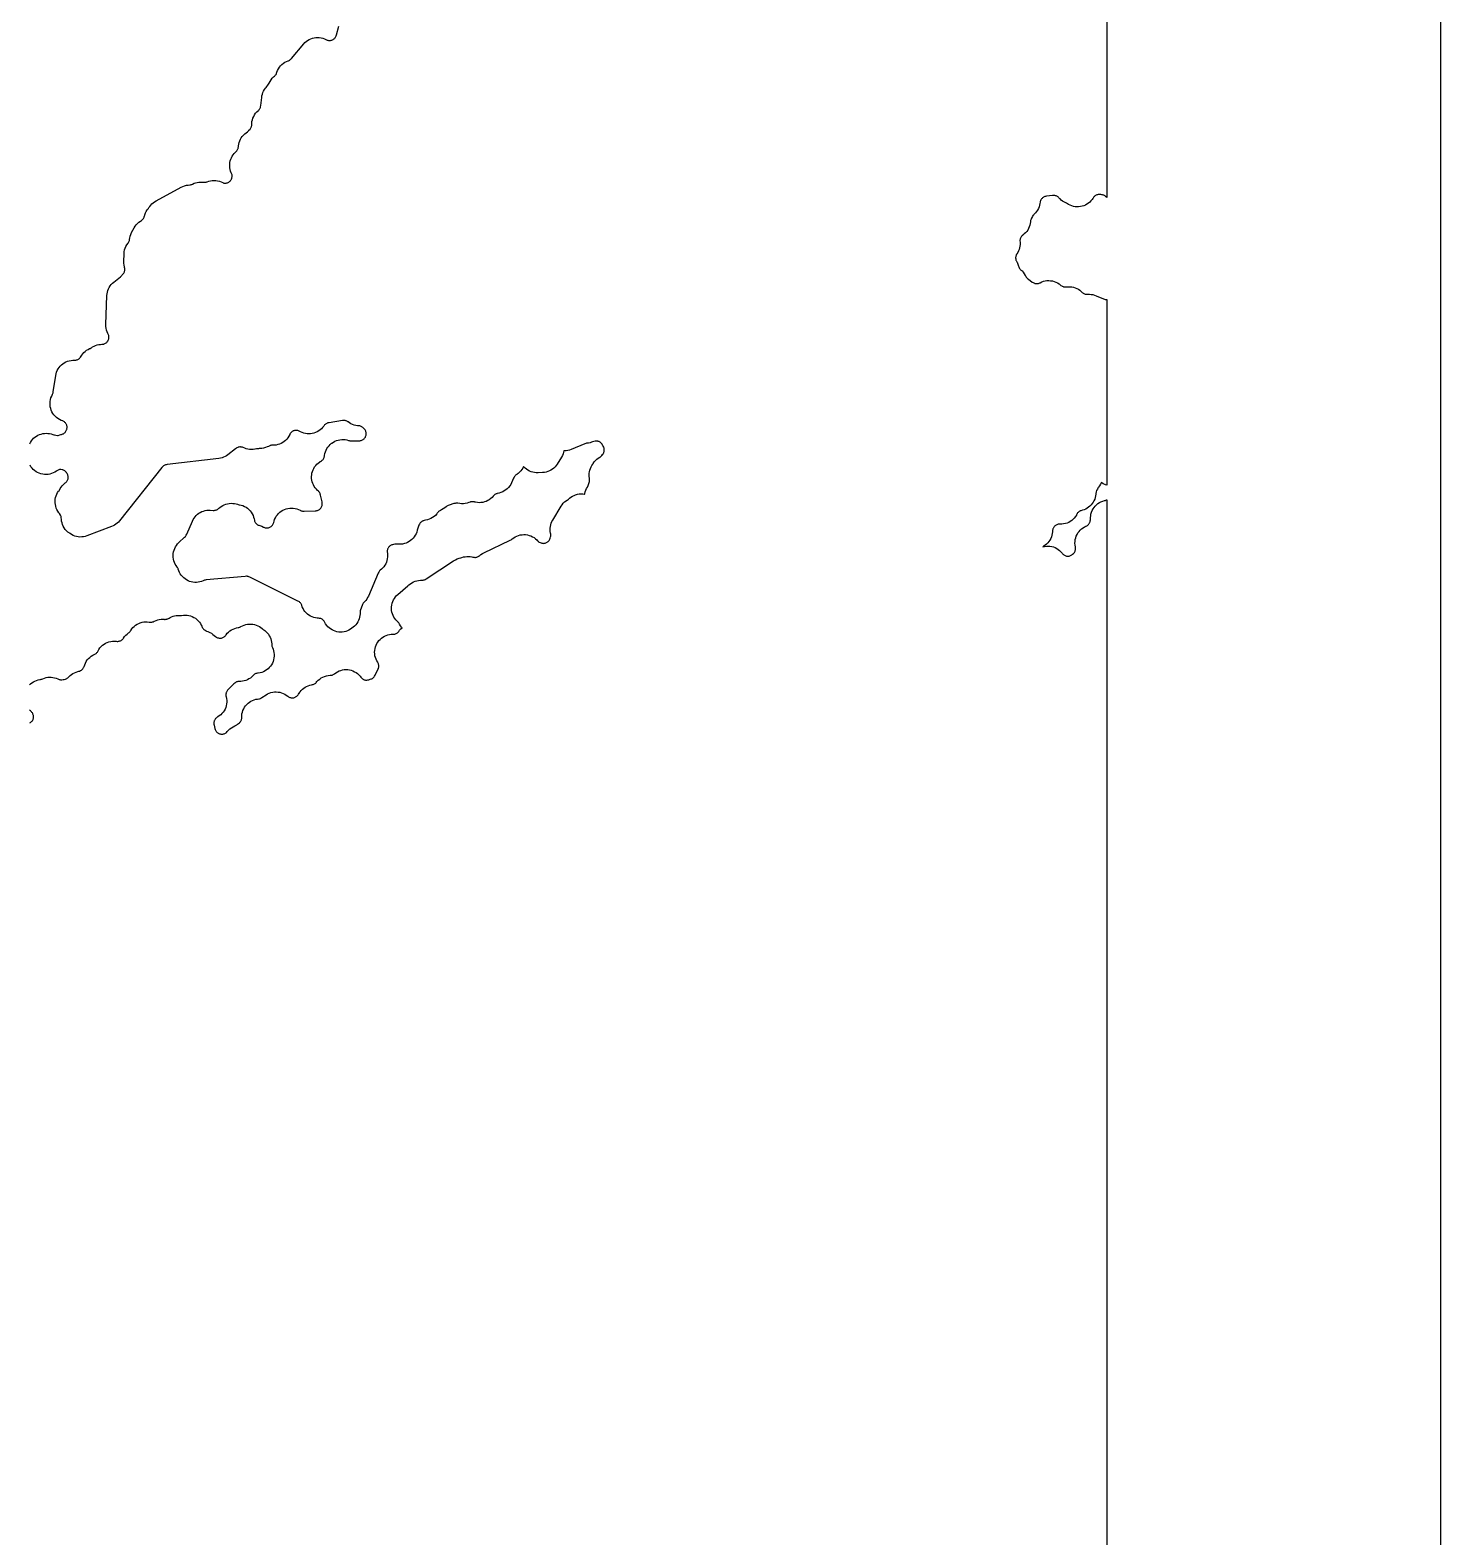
# Model space of a CAD drawing. Header units: metres. Extents: x 0 to 400, y 0 to 202.
# Drawn here: x 349.3 to 400, y 94 to 148.1 of the extents above; entities that cross this region are included whole.
import ezdxf

# ---------------------------------------------------------------- set-up
doc = ezdxf.new("R2010")
doc.units = ezdxf.units.M

msp = doc.modelspace()

# ---------------------------------------------------------------- linework, layer by layer
msp.add_lwpolyline([(400, 202.2006), (0, 202.2006), (0, -0.0004), (400, -0.0004), (400, 202.2006)], close=True)
for points in [[(388, 190.2006), (388, 142.0766), (387.996, 142.0826), (387.98, 142.1016), (387.963, 142.1196), (387.942, 142.1366), (387.922, 142.1506), (387.9, 142.1626), (387.88, 142.1706), (387.856, 142.1776), (387.83, 142.1826), (387.788, 142.1876), (387.758, 142.1886), (387.718, 142.1886), (387.692, 142.1856), (387.668, 142.1816), (387.646, 142.1746), (387.621, 142.1636), (387.602, 142.1536), (387.581, 142.1396), (387.561, 142.1236), (387.543, 142.1056), (387.529, 142.0876), (387.511, 142.0616), (387.498, 142.0416), (387.476, 142.0086), (387.436, 141.9606), (387.392, 141.9156), (387.343, 141.8756), (387.291, 141.8406), (387.236, 141.8106), (387.178, 141.7856), (387.118, 141.7676), (387.056, 141.7546), (386.993, 141.7476), (386.931, 141.7466), (386.868, 141.7526), (386.806, 141.7636), (386.746, 141.7816), (386.687, 141.8046), (386.631, 141.8336), (386.591, 141.8586), (386.559, 141.8776), (386.513, 141.8986), (386.463, 141.9256), (386.415, 141.9556), (386.37, 141.9896), (386.328, 142.0286), (386.327, 142.0296), (386.312, 142.0446), (386.274, 142.0846), (386.253, 142.1036), (386.234, 142.1166), (386.212, 142.1296), (386.188, 142.1406), (386.166, 142.1476), (386.14, 142.1536), (386.117, 142.1566), (386.093, 142.1566), (386.051, 142.1536), (385.843, 142.1276), (385.806, 142.1216), (385.782, 142.1146), (385.757, 142.1046), (385.737, 142.0946), (385.716, 142.0806), (385.695, 142.0646), (385.679, 142.0506), (385.663, 142.0316), (385.649, 142.0116), (385.638, 141.9926), (385.626, 141.9666), (385.618, 141.9426), (385.612, 141.9196), (385.605, 141.8716), (385.593, 141.8086), (385.574, 141.7476), (385.55, 141.6876), (385.52, 141.6316), (385.484, 141.5776), (385.443, 141.5286), (385.397, 141.4826), (385.388, 141.4746), (385.367, 141.4516), (385.353, 141.4336), (385.331, 141.3986), (385.3, 141.3426), (385.283, 141.3076), (385.274, 141.2836), (385.267, 141.2606), (385.263, 141.2336), (385.261, 141.2076), (385.253, 141.1456), (385.24, 141.0846), (385.22, 141.0256), (385.195, 140.9686), (385.164, 140.9136), (385.129, 140.8626), (385.088, 140.8146), (385.043, 140.7716), (384.994, 140.7326), (384.982, 140.7236), (384.961, 140.7046), (384.946, 140.6886), (384.932, 140.6706), (384.916, 140.6446), (384.904, 140.6206), (384.897, 140.6006), (384.891, 140.5786), (384.887, 140.5516), (384.886, 140.5226), (384.888, 140.4796), (384.89, 140.4546), (384.89, 140.3946), (384.885, 140.3346), (384.874, 140.2756), (384.858, 140.2176), (384.836, 140.1616), (384.809, 140.1076), (384.777, 140.0566), (384.769, 140.0446), (384.756, 140.0216), (384.749, 140.0046), (384.741, 139.9806), (384.735, 139.9516), (384.732, 139.9286), (384.732, 139.9096), (384.734, 139.8816), (384.738, 139.8556), (384.744, 139.8356), (384.752, 139.8136), (384.77, 139.7766), (384.783, 139.7536), (384.815, 139.6876), (384.839, 139.6196), (384.849, 139.5876), (384.849, 139.5876), (384.859, 139.5606), (384.871, 139.5376), (384.882, 139.5206), (384.9, 139.4986), (384.92, 139.4776), (384.96, 139.4426), (385.003, 139.3946), (385.042, 139.3426), (385.076, 139.2866), (385.083, 139.2726), (385.084, 139.2716), (385.092, 139.2566), (385.094, 139.2526), (385.097, 139.2466), (385.11, 139.2236), (385.124, 139.2036), (385.14, 139.1846), (385.157, 139.1676), (385.188, 139.1436), (385.326, 139.0456), (385.359, 139.0236), (385.382, 139.0126), (385.406, 139.0026), (385.424, 138.9976), (385.453, 138.9926), (385.478, 138.9906), (385.5, 138.9906), (385.525, 138.9936), (385.549, 138.9986), (385.574, 139.0066), (385.602, 139.0186), (385.608, 139.0226), (385.667, 139.0506), (385.729, 139.0716), (385.792, 139.0876), (385.857, 139.0966), (385.922, 139.0986), (385.987, 139.0946), (386.051, 139.0836), (386.114, 139.0666), (386.175, 139.0436), (386.233, 139.0136), (386.289, 138.9786), (386.34, 138.9386), (386.343, 138.9356), (386.356, 138.9266), (386.393, 138.9056), (386.398, 138.9026), (386.434, 138.8866), (386.452, 138.8796), (386.477, 138.8746), (386.504, 138.8706), (386.528, 138.8696), (386.552, 138.8706), (386.555, 138.8716), (386.619, 138.8776), (386.683, 138.8776), (386.747, 138.8716), (386.81, 138.8586), (386.871, 138.8406), (386.931, 138.8156), (386.987, 138.7856), (387.04, 138.7496), (387.09, 138.7086), (387.124, 138.6736), (387.139, 138.6606), (387.161, 138.6456), (387.184, 138.6326), (387.206, 138.6216), (387.231, 138.6136), (387.253, 138.6086), (387.28, 138.6056), (387.303, 138.6046), (387.315, 138.6056), (387.379, 138.6076), (387.443, 138.6036), (387.506, 138.5926), (387.568, 138.5756), (387.628, 138.5536), (387.883, 138.4416), (387.924, 138.4266), (387.947, 138.4196), (387.97, 138.4166), (387.997, 138.4146), (388, 138.4146), (388, 131.7526), (387.962, 131.7666), (387.95, 131.7716), (387.935, 131.7766), (387.878, 131.8036), (387.824, 131.8356), (387.805, 131.8496), (387.802, 131.8406), (387.775, 131.7836), (387.743, 131.7296), (387.706, 131.6796), (387.695, 131.6656), (387.685, 131.6496), (387.665, 131.6106), (387.637, 131.5546), (387.623, 131.5176), (387.617, 131.4936), (387.612, 131.4646), (387.609, 131.4266), (387.602, 131.3656), (387.588, 131.3056), (387.57, 131.2476), (387.545, 131.1916), (387.516, 131.1376), (387.482, 131.0876), (387.443, 131.0396), (387.399, 130.9966), (387.352, 130.9576), (387.302, 130.9236), (387.248, 130.8936), (387.192, 130.8696), (387.134, 130.8506), (387.075, 130.8346), (387.053, 130.8266), (387.032, 130.8156), (387.013, 130.8036), (386.992, 130.7876), (386.972, 130.7696), (386.958, 130.7526), (386.946, 130.7356), (386.925, 130.6996), (386.92, 130.6906), (386.912, 130.6736), (386.877, 130.6206), (386.837, 130.5706), (386.793, 130.5246), (386.744, 130.4836), (386.692, 130.4476), (386.636, 130.4166), (386.578, 130.3916), (386.517, 130.3726), (386.454, 130.3586), (386.391, 130.3516), (386.327, 130.3506), (386.306, 130.3516), (386.282, 130.3506), (386.257, 130.3466), (386.231, 130.3386), (386.207, 130.3306), (386.187, 130.3206), (386.167, 130.3086), (386.147, 130.2926), (386.128, 130.2756), (386.112, 130.2566), (386.098, 130.2386), (386.086, 130.2176), (386.075, 130.1936), (386.071, 130.1856), (386.062, 130.1566), (386.056, 130.1346), (386.053, 130.1086), (386.051, 130.0786), (386.045, 130.0156), (386.033, 129.9536), (386.014, 129.8926), (385.99, 129.8346), (385.961, 129.7786), (385.926, 129.7256), (385.886, 129.6766), (385.841, 129.6326), (385.792, 129.5916), (385.74, 129.5566), (385.709, 129.5406), (385.77, 129.5546), (385.834, 129.5626), (385.899, 129.5646), (385.963, 129.5596), (386.027, 129.5486), (386.089, 129.5316), (386.149, 129.5086), (386.207, 129.4796), (386.261, 129.4446), (386.312, 129.4046), (386.358, 129.3596), (386.4, 129.3106), (386.411, 129.2956), (386.431, 129.2736), (386.445, 129.2606), (386.467, 129.2436), (386.487, 129.2316), (386.508, 129.2226), (386.532, 129.2136), (386.558, 129.2076), (386.582, 129.2036), (386.604, 129.2026), (386.63, 129.2036), (386.655, 129.2076), (386.677, 129.2126), (386.701, 129.2216), (386.726, 129.2326), (386.747, 129.2446), (386.779, 129.2686), (386.808, 129.2956), (386.825, 129.3136), (386.842, 129.3366), (386.855, 129.3576), (386.864, 129.3756), (386.873, 129.4006), (386.879, 129.4256), (386.883, 129.4486), (386.884, 129.4736), (386.884, 129.4986), (386.88, 129.5246), (386.877, 129.5386), (386.866, 129.6026), (386.861, 129.6676), (386.863, 129.7336), (386.872, 129.7976), (386.887, 129.8616), (386.908, 129.9236), (386.936, 129.9826), (386.969, 130.0386), (387.008, 130.0916), (387.052, 130.1396), (387.1, 130.1836), (387.153, 130.2216), (387.209, 130.2546), (387.235, 130.2666), (387.257, 130.2776), (387.268, 130.2826), (387.284, 130.2906), (387.308, 130.3056), (387.326, 130.3196), (387.343, 130.3356), (387.362, 130.3576), (387.374, 130.3736), (387.388, 130.3966), (387.398, 130.4186), (387.404, 130.4386), (387.411, 130.4676), (387.417, 130.5086), (387.419, 130.5346), (387.42, 130.5846), (387.426, 130.6496), (387.437, 130.7146), (387.455, 130.7766), (387.48, 130.8376), (387.51, 130.8956), (387.546, 130.9496), (387.587, 131.0006), (387.634, 131.0466), (387.684, 131.0876), (387.739, 131.1236), (387.796, 131.1536), (387.857, 131.1786), (387.92, 131.1966), (387.928, 131.1986), (387.953, 131.2066), (387.975, 131.2156), (387.997, 131.2286), (388, 131.2306), (388, 61.9746)], [(349.33, 133.2316), (349.358, 133.2866), (349.391, 133.3396), (349.429, 133.3886), (349.471, 133.4336), (349.518, 133.4736), (349.568, 133.5106), (349.621, 133.5416), (349.677, 133.5676), (349.735, 133.5886), (349.795, 133.6026), (349.856, 133.6126), (349.918, 133.6156), (349.98, 133.6126), (350.041, 133.6046), (350.101, 133.5906), (350.16, 133.5706), (350.164, 133.5686), (350.193, 133.5606), (350.217, 133.5556), (350.266, 133.5496), (350.328, 133.5366), (350.343, 133.5316), (350.347, 133.5336), (350.406, 133.5566), (350.442, 133.5666), (350.467, 133.5736), (350.469, 133.5736), (350.497, 133.5816), (350.52, 133.5906), (350.54, 133.6006), (350.563, 133.6156), (350.583, 133.6316), (350.6, 133.6476), (350.617, 133.6676), (350.63, 133.6856), (350.644, 133.7106), (350.655, 133.7356), (350.662, 133.7556), (350.668, 133.7836), (350.671, 133.8086), (350.671, 133.8316), (350.669, 133.8566), (350.665, 133.8816), (350.659, 133.9036), (350.65, 133.9266), (350.64, 133.9466), (350.625, 133.9696), (350.609, 133.9896), (350.593, 134.0066), (350.573, 134.0236), (350.555, 134.0366), (350.531, 134.0506), (350.518, 134.0566), (350.517, 134.0566), (350.455, 134.0786), (350.397, 134.1066), (350.341, 134.1406), (350.289, 134.1806), (350.242, 134.2246), (350.199, 134.2736), (350.161, 134.3256), (350.129, 134.3826), (350.102, 134.4416), (350.082, 134.5036), (350.067, 134.5666), (350.06, 134.6316), (350.058, 134.6966), (350.064, 134.7616), (350.075, 134.8256), (350.093, 134.8876), (350.118, 134.9486), (350.148, 135.0136), (350.162, 135.0486), (350.168, 135.0676), (350.175, 135.1056), (350.262, 135.6876), (350.275, 135.7496), (350.293, 135.8106), (350.318, 135.8696), (350.348, 135.9266), (350.384, 135.9796), (350.424, 136.0286), (350.47, 136.0736), (350.519, 136.1136), (350.572, 136.1486), (350.629, 136.1786), (350.688, 136.2026), (350.749, 136.2206), (350.812, 136.2336), (350.875, 136.2386), (350.906, 136.2386), (350.962, 136.2396), (350.989, 136.2426), (351.009, 136.2476), (351.034, 136.2546), (351.06, 136.2666), (351.078, 136.2756), (351.098, 136.2896), (351.117, 136.3056), (351.135, 136.3236), (351.157, 136.3516), (351.18, 136.3846), (351.2, 136.4186), (351.236, 136.4686), (351.277, 136.5146), (351.322, 136.5566), (351.371, 136.5946), (351.423, 136.6276), (351.479, 136.6546), (351.495, 136.6616), (351.531, 136.6776), (351.554, 136.6916), (351.589, 136.7156), (351.642, 136.7446), (351.696, 136.7686), (351.753, 136.7876), (351.811, 136.8006), (351.87, 136.8086), (351.918, 136.8106), (351.929, 136.8116), (351.961, 136.8156), (351.986, 136.8206), (352.008, 136.8276), (352.03, 136.8376), (352.056, 136.8516), (352.077, 136.8646), (352.094, 136.8796), (352.11, 136.8956), (352.127, 136.9166), (352.141, 136.9366), (352.151, 136.9566), (352.161, 136.9806), (352.168, 137.0056), (352.173, 137.0296), (352.175, 137.0546), (352.175, 137.0806), (352.173, 137.1026), (352.168, 137.1266), (352.161, 137.1476), (352.151, 137.1726), (352.139, 137.1936), (352.11, 137.2556), (352.088, 137.3196), (352.073, 137.3856), (352.065, 137.4536), (352.063, 137.5216), (352.1, 138.5586), (352.106, 138.6206), (352.117, 138.6816), (352.134, 138.7416), (352.156, 138.7996), (352.184, 138.8546), (352.217, 138.9076), (352.255, 138.9566), (352.298, 139.0016), (352.344, 139.0426), (352.585, 139.2346), (352.616, 139.2616), (352.634, 139.2796), (352.638, 139.2846), (352.652, 139.3026), (352.692, 139.3486), (352.705, 139.3676), (352.716, 139.3866), (352.727, 139.4116), (352.735, 139.4346), (352.739, 139.4546), (352.742, 139.4806), (352.743, 139.5026), (352.742, 139.5276), (352.742, 139.5286), (352.741, 139.5326), (352.741, 139.5356), (352.741, 139.5366), (352.736, 139.5666), (352.728, 139.5956), (352.715, 139.6576), (352.708, 139.7216), (352.708, 139.7856), (352.719, 140.0626), (352.725, 140.1306), (352.738, 140.1966), (352.758, 140.2616), (352.786, 140.3246), (352.819, 140.3836), (352.859, 140.4396), (352.868, 140.4506), (352.881, 140.4716), (352.894, 140.4956), (352.903, 140.5196), (352.909, 140.5426), (352.917, 140.5856), (352.918, 140.5916), (352.922, 140.6186), (352.923, 140.6246), (352.938, 140.6916), (352.96, 140.7576), (352.989, 140.8206), (353.079, 140.9906), (353.114, 141.0496), (353.155, 141.1036), (353.202, 141.1536), (353.253, 141.1976), (353.309, 141.2376), (353.347, 141.2616), (353.366, 141.2756), (353.385, 141.2936), (353.402, 141.3136), (353.414, 141.3296), (353.428, 141.3536), (353.438, 141.3766), (353.444, 141.3946), (353.446, 141.4026), (353.463, 141.4646), (353.486, 141.5256), (353.515, 141.5826), (353.55, 141.6376), (353.59, 141.6886), (353.6, 141.6996), (353.612, 141.7176), (353.637, 141.7586), (353.675, 141.8076), (353.716, 141.8536), (353.762, 141.8946), (353.811, 141.9316), (353.864, 141.9636), (354.766, 142.4526), (354.826, 142.4806), (354.889, 142.5036), (354.954, 142.5196), (355.021, 142.5286), (355.076, 142.5326), (355.105, 142.5376), (355.127, 142.5436), (355.149, 142.5526), (355.175, 142.5656), (355.229, 142.5906), (355.285, 142.6096), (355.342, 142.6236), (355.401, 142.6326), (355.46, 142.6366), (355.519, 142.6346), (355.527, 142.6336), (355.569, 142.6316), (355.611, 142.6306), (355.636, 142.6326), (355.661, 142.6376), (355.684, 142.6436), (355.697, 142.6496), (355.758, 142.6706), (355.821, 142.6846), (355.885, 142.6936), (355.95, 142.6956), (356.014, 142.6906), (356.078, 142.6806), (356.14, 142.6636), (356.201, 142.6396), (356.258, 142.6146), (356.281, 142.6066), (356.304, 142.6016), (356.329, 142.5996), (356.356, 142.5986), (356.381, 142.6016), (356.406, 142.6056), (356.429, 142.6126), (356.452, 142.6226), (356.475, 142.6346), (356.494, 142.6476), (356.517, 142.6666), (356.534, 142.6836), (356.549, 142.7026), (356.563, 142.7246), (356.574, 142.7456), (356.584, 142.7716), (356.591, 142.7956), (356.595, 142.8216), (356.597, 142.8456), (356.596, 142.8696), (356.593, 142.8986), (356.588, 142.9216), (356.58, 142.9436), (356.568, 142.9716), (356.545, 143.0286), (356.529, 143.0886), (356.518, 143.1496), (356.512, 143.2106), (356.513, 143.2726), (356.52, 143.3336), (356.532, 143.3946), (356.55, 143.4536), (356.574, 143.5106), (356.603, 143.5656), (356.637, 143.6166), (356.676, 143.6646), (356.719, 143.7096), (356.752, 143.7406), (356.768, 143.7576), (356.782, 143.7786), (356.796, 143.8016), (356.807, 143.8256), (356.814, 143.8466), (356.819, 143.8716), (356.824, 143.9046), (356.825, 143.9336), (356.834, 143.9956), (356.849, 144.0556), (356.869, 144.1146), (356.896, 144.1716), (356.927, 144.2256), (356.963, 144.2756), (357.005, 144.3226), (357.05, 144.3646), (357.099, 144.4036), (357.146, 144.4356), (357.159, 144.4466), (357.167, 144.4546), (357.195, 144.4866), (357.196, 144.4876), (357.203, 144.4956), (357.242, 144.5386), (357.259, 144.5616), (357.273, 144.5826), (357.283, 144.6016), (357.291, 144.6246), (357.297, 144.6456), (357.301, 144.6716), (357.304, 144.7086), (357.304, 144.7446), (357.311, 144.8096), (357.325, 144.8736), (357.345, 144.9356), (357.372, 144.9956), (357.404, 145.0526), (357.441, 145.1056), (357.484, 145.1556), (357.532, 145.1996), (357.55, 145.2146), (357.563, 145.2286), (357.58, 145.2516), (357.594, 145.2736), (357.604, 145.2936), (357.614, 145.3196), (357.619, 145.3406), (357.626, 145.3806), (357.659, 145.6756), (357.669, 145.7356), (357.684, 145.7946), (357.705, 145.8516), (357.73, 145.9056), (357.761, 145.9586), (357.797, 146.0076), (357.815, 146.0306), (357.821, 146.0376), (357.847, 146.0736), (357.885, 146.1176), (357.907, 146.1486), (357.907, 146.1496), (357.925, 146.1826), (357.929, 146.1906), (357.959, 146.2526), (357.995, 146.3106), (358.037, 146.3646), (358.085, 146.4136), (358.116, 146.4396), (358.142, 146.4646), (358.159, 146.4836), (358.173, 146.5036), (358.185, 146.5246), (358.194, 146.5456), (358.207, 146.5846), (358.231, 146.6466), (358.262, 146.7046), (358.298, 146.7606), (358.339, 146.8116), (358.386, 146.8586), (358.437, 146.9006), (358.492, 146.9376), (358.551, 146.9686), (358.612, 146.9926), (358.62, 146.9956), (358.64, 147.0046), (358.664, 147.0186), (358.684, 147.0336), (358.7, 147.0466), (358.729, 147.0776), (359.167, 147.5996), (359.21, 147.6456), (359.257, 147.6876), (359.308, 147.7246), (359.362, 147.7566), (359.419, 147.7826), (359.479, 147.8036), (359.54, 147.8186), (359.602, 147.8276), (359.665, 147.8306), (359.728, 147.8276), (359.79, 147.8176), (359.851, 147.8026), (359.91, 147.7816), (359.967, 147.7546), (359.985, 147.7456), (360.01, 147.7346), (360.034, 147.7276), (360.056, 147.7226), (360.08, 147.7206), (360.104, 147.7206), (360.128, 147.7226), (360.154, 147.7276), (360.177, 147.7346), (360.2, 147.7436), (360.222, 147.7556), (360.239, 147.7666), (360.26, 147.7836), (360.279, 147.8016), (360.293, 147.8176), (360.307, 147.8386), (360.321, 147.8626), (360.33, 147.8836), (360.342, 147.9206), (360.428, 148.2396)], [(349.317, 124.5756), (349.362, 124.6186), (349.411, 124.6566), (349.463, 124.6906), (349.519, 124.7186), (349.577, 124.7416), (349.637, 124.7596), (349.698, 124.7706), (349.721, 124.7736), (349.744, 124.7786), (349.767, 124.7866), (349.801, 124.8016), (349.858, 124.8236), (349.917, 124.8406), (349.978, 124.8506), (350.039, 124.8566), (350.1, 124.8556), (350.162, 124.8486), (350.222, 124.8366), (350.281, 124.8186), (350.337, 124.7956), (350.361, 124.7836), (350.387, 124.7746), (350.413, 124.7676), (350.439, 124.7636), (350.464, 124.7626), (350.488, 124.7636), (350.528, 124.7696), (350.572, 124.7776), (350.612, 124.7886), (350.638, 124.7976), (350.661, 124.8086), (350.68, 124.8196), (350.699, 124.8346), (350.722, 124.8546), (350.732, 124.8666), (350.777, 124.9106), (350.827, 124.9516), (350.88, 124.9866), (350.936, 125.0166), (350.995, 125.0406), (351.056, 125.0586), (351.094, 125.0686), (351.119, 125.0766), (351.15, 125.0906), (351.156, 125.0936), (351.157, 125.0946), (351.187, 125.1126), (351.205, 125.1256), (351.22, 125.1386), (351.237, 125.1576), (351.254, 125.1796), (351.265, 125.1976), (351.275, 125.2176), (351.283, 125.2396), (351.284, 125.2436), (351.304, 125.3046), (351.329, 125.3646), (351.361, 125.4206), (351.398, 125.4736), (351.439, 125.5226), (351.486, 125.5676), (351.537, 125.6076), (351.591, 125.6426), (351.649, 125.6716), (351.67, 125.6806), (351.691, 125.6926), (351.712, 125.7076), (351.729, 125.7216), (351.745, 125.7386), (351.758, 125.7556), (351.771, 125.7766), (351.782, 125.7976), (351.815, 125.8546), (351.853, 125.9076), (351.897, 125.9566), (351.945, 126.0016), (351.998, 126.0406), (352.054, 126.0746), (352.113, 126.1026), (352.175, 126.1236), (352.239, 126.1396), (352.304, 126.1486), (352.37, 126.1506), (352.435, 126.1466), (352.473, 126.1416), (352.496, 126.1416), (352.523, 126.1436), (352.546, 126.1486), (352.571, 126.1556), (352.592, 126.1646), (352.613, 126.1756), (352.637, 126.1926), (352.657, 126.2086), (352.672, 126.2236), (352.686, 126.2406), (352.699, 126.2616), (352.736, 126.3136), (352.777, 126.3616), (352.823, 126.4046), (352.873, 126.4436), (352.902, 126.4636), (352.919, 126.4786), (352.936, 126.4966), (352.95, 126.5166), (352.962, 126.5346), (352.997, 126.5866), (353.038, 126.6356), (353.083, 126.6796), (353.133, 126.7196), (353.186, 126.7546), (353.242, 126.7836), (353.301, 126.8076), (353.362, 126.8256), (353.424, 126.8376), (353.487, 126.8426), (353.55, 126.8426), (353.613, 126.8356), (353.644, 126.8316), (353.672, 126.8296), (353.696, 126.8306), (353.719, 126.8336), (353.742, 126.8386), (353.768, 126.8476), (353.8, 126.8626), (353.81, 126.8676), (353.866, 126.8926), (353.924, 126.9126), (353.983, 126.9256), (354.044, 126.9346), (354.105, 126.9366), (354.166, 126.9336), (354.172, 126.9326), (354.196, 126.9326), (354.223, 126.9356), (354.249, 126.9406), (354.269, 126.9466), (354.293, 126.9566), (354.334, 126.9786), (354.367, 126.9976), (354.421, 127.0226), (354.476, 127.0426), (354.534, 127.0566), (354.592, 127.0666), (354.651, 127.0706), (354.711, 127.0686), (354.717, 127.0686), (354.744, 127.0686), (354.768, 127.0716), (354.785, 127.0746), (354.849, 127.0836), (354.914, 127.0866), (354.979, 127.0826), (355.043, 127.0726), (355.106, 127.0556), (355.167, 127.0326), (355.225, 127.0046), (355.28, 126.9696), (355.332, 126.9296), (355.379, 126.8846), (355.421, 126.8356), (355.458, 126.7826), (355.49, 126.7256), (355.504, 126.6926), (355.516, 126.6666), (355.518, 126.6616), (355.519, 126.6586), (355.525, 126.6456), (355.537, 126.6256), (355.552, 126.6036), (355.57, 126.5836), (355.587, 126.5666), (355.602, 126.5556), (355.625, 126.5416), (355.663, 126.5216), (355.681, 126.5136), (355.73, 126.4946), (355.792, 126.4656), (355.851, 126.4316), (355.906, 126.3906), (355.958, 126.3476), (356.001, 126.3156), (356.032, 126.2946), (356.054, 126.2826), (356.078, 126.2726), (356.103, 126.2646), (356.127, 126.2596), (356.147, 126.2566), (356.169, 126.2566), (356.194, 126.2586), (356.218, 126.2626), (356.242, 126.2686), (356.265, 126.2776), (356.285, 126.2876), (356.309, 126.3016), (356.326, 126.3146), (356.342, 126.3296), (356.359, 126.3486), (356.383, 126.3816), (356.424, 126.4316), (356.47, 126.4776), (356.52, 126.5186), (356.574, 126.5546), (356.631, 126.5856), (356.691, 126.6096), (356.753, 126.6286), (356.816, 126.6406), (356.835, 126.6426), (356.857, 126.6486), (356.88, 126.6566), (356.904, 126.6676), (356.914, 126.6736), (356.97, 126.7036), (357.028, 126.7276), (357.089, 126.7456), (357.151, 126.7576), (357.214, 126.7636), (357.277, 126.7636), (357.34, 126.7576), (357.402, 126.7456), (357.462, 126.7266), (357.521, 126.7026), (357.577, 126.6736), (357.629, 126.6386), (357.678, 126.5986), (357.699, 126.5806), (357.733, 126.5536), (357.771, 126.5276), (357.818, 126.4876), (357.861, 126.4426), (357.9, 126.3946), (357.933, 126.3436), (357.962, 126.2896), (357.985, 126.2326), (358.003, 126.1736), (358.015, 126.1126), (358.022, 126.0516), (358.025, 125.9946), (358.029, 125.9686), (358.035, 125.9446), (358.042, 125.9256), (358.067, 125.8656), (358.087, 125.8036), (358.1, 125.7396), (358.106, 125.6756), (358.106, 125.6106), (358.1, 125.5456), (358.087, 125.4826), (358.068, 125.4206), (358.042, 125.3606), (358.011, 125.3036), (357.974, 125.2496), (357.933, 125.2006), (357.886, 125.1556), (357.835, 125.1146), (357.78, 125.0796), (357.722, 125.0506), (357.662, 125.0276), (357.599, 125.0096), (357.535, 124.9996), (357.503, 124.9956), (357.474, 124.9896), (357.453, 124.9826), (357.429, 124.9726), (357.406, 124.9596), (357.386, 124.9466), (357.37, 124.9316), (357.345, 124.9056), (357.301, 124.8626), (357.253, 124.8246), (357.202, 124.7916), (357.149, 124.7636), (357.092, 124.7396), (357.034, 124.7216), (356.975, 124.7096), (356.914, 124.7026), (356.887, 124.7026), (356.864, 124.7016), (356.853, 124.7016), (356.831, 124.7006), (356.808, 124.6976), (356.783, 124.6916), (356.758, 124.6836), (356.737, 124.6736), (356.716, 124.6606), (356.693, 124.6446), (356.663, 124.6176), (356.458, 124.4176), (356.432, 124.3886), (356.417, 124.3686), (356.403, 124.3456), (356.392, 124.3236), (356.384, 124.3016), (356.378, 124.2776), (356.374, 124.2516), (356.373, 124.2246), (356.374, 124.2016), (356.377, 124.1806), (356.384, 124.1516), (356.397, 124.0886), (356.404, 124.0236), (356.404, 123.9596), (356.398, 123.8946), (356.385, 123.8316), (356.367, 123.7696), (356.342, 123.7096), (356.311, 123.6526), (356.274, 123.5996), (356.233, 123.5496), (356.187, 123.5046), (356.136, 123.4646), (356.082, 123.4286), (356.059, 123.4156), (356.04, 123.4016), (356.021, 123.3856), (356.003, 123.3666), (355.988, 123.3476), (355.974, 123.3256), (355.964, 123.3056), (355.955, 123.2826), (355.948, 123.2596), (355.944, 123.2386), (355.942, 123.2126), (355.942, 123.1866), (355.944, 123.1676), (355.952, 123.1286), (355.982, 123.0106), (355.993, 122.9716), (356.001, 122.9536), (356.014, 122.9306), (356.026, 122.9126), (356.042, 122.8926), (356.062, 122.8726), (356.08, 122.8586), (356.098, 122.8456), (356.123, 122.8336), (356.144, 122.8236), (356.167, 122.8176), (356.194, 122.8126), (356.219, 122.8096), (356.241, 122.8096), (356.267, 122.8126), (356.291, 122.8166), (356.311, 122.8236), (356.337, 122.8346), (356.362, 122.8466), (356.38, 122.8596), (356.396, 122.8726), (356.424, 122.9006), (356.467, 122.9486), (356.516, 122.9976), (356.57, 123.0416), (356.629, 123.0786), (356.691, 123.1096), (356.739, 123.1306), (356.761, 123.1436), (356.795, 123.1656), (356.831, 123.1936), (356.863, 123.2206), (356.879, 123.2366), (356.894, 123.2556), (356.91, 123.2796), (356.92, 123.2996), (356.929, 123.3226), (356.936, 123.3466), (356.941, 123.3726), (356.943, 123.3966), (356.942, 123.4156), (356.944, 123.4796), (356.952, 123.5426), (356.966, 123.6046), (356.987, 123.6646), (357.013, 123.7226), (357.044, 123.7776), (357.081, 123.8296), (357.123, 123.8776), (357.169, 123.9216), (357.219, 123.9596), (357.273, 123.9936), (357.33, 124.0226), (357.389, 124.0446), (357.451, 124.0616), (357.513, 124.0716), (357.56, 124.0776), (357.583, 124.0826), (357.611, 124.0926), (357.631, 124.1016), (357.666, 124.1216), (357.818, 124.2216), (357.873, 124.2536), (357.931, 124.2806), (357.992, 124.3016), (358.054, 124.3166), (358.117, 124.3256), (358.181, 124.3276), (358.245, 124.3236), (358.308, 124.3136), (358.369, 124.2976), (358.429, 124.2746), (358.487, 124.2466), (358.541, 124.2126), (358.592, 124.1746), (358.605, 124.1636), (358.624, 124.1506), (358.644, 124.1386), (358.665, 124.1296), (358.691, 124.1216), (358.715, 124.1166), (358.738, 124.1136), (358.761, 124.1136), (358.785, 124.1146), (358.81, 124.1196), (358.834, 124.1266), (358.856, 124.1346), (358.877, 124.1446), (358.9, 124.1596), (358.917, 124.1726), (358.934, 124.1886), (358.963, 124.2206), (358.981, 124.2436), (359.006, 124.2786), (359.011, 124.2866), (359.022, 124.3016), (359.041, 124.3306), (359.079, 124.3776), (359.123, 124.4216), (359.17, 124.4616), (359.221, 124.4966), (359.274, 124.5266), (359.331, 124.5506), (359.389, 124.5706), (359.449, 124.5836), (359.486, 124.5906), (359.512, 124.5976), (359.537, 124.6066), (359.559, 124.6176), (359.58, 124.6316), (359.6, 124.6466), (359.617, 124.6636), (359.645, 124.6966), (359.691, 124.7446), (359.742, 124.7886), (359.797, 124.8266), (359.856, 124.8586), (359.917, 124.8846), (359.982, 124.9036), (360.047, 124.9166), (360.114, 124.9226), (360.137, 124.9226), (360.16, 124.9266), (360.185, 124.9316), (360.208, 124.9396), (360.228, 124.9496), (360.25, 124.9616), (360.274, 124.9786), (360.275, 124.9796), (360.326, 125.0176), (360.381, 125.0506), (360.438, 125.0786), (360.498, 125.1006), (360.56, 125.1166), (360.624, 125.1266), (360.687, 125.1296), (360.751, 125.1266), (360.815, 125.1176), (360.877, 125.1026), (360.937, 125.0806), (360.995, 125.0536), (361.049, 125.0206), (361.101, 124.9826), (361.148, 124.9396), (361.191, 124.8926), (361.215, 124.8596), (361.239, 124.8316), (361.255, 124.8156), (361.275, 124.7996), (361.297, 124.7856), (361.319, 124.7746), (361.344, 124.7646), (361.364, 124.7586), (361.391, 124.7546), (361.416, 124.7526), (361.439, 124.7536), (361.466, 124.7566), (361.505, 124.7656), (361.556, 124.7796), (361.592, 124.7916), (361.611, 124.7996), (361.632, 124.8116), (361.653, 124.8256), (361.669, 124.8396), (361.686, 124.8566), (361.7, 124.8736), (361.715, 124.8956), (361.734, 124.9306), (361.832, 125.1286), (361.848, 125.1676), (361.855, 125.1896), (361.86, 125.2136), (361.863, 125.2406), (361.864, 125.2666), (361.862, 125.2896), (361.858, 125.3106), (361.85, 125.3376), (361.84, 125.3626), (361.83, 125.3816), (361.824, 125.3916), (361.791, 125.4466), (361.764, 125.5046), (361.742, 125.5646), (361.727, 125.6266), (361.718, 125.6906), (361.715, 125.7546), (361.719, 125.8186), (361.728, 125.8816), (361.745, 125.9446), (361.767, 126.0046), (361.795, 126.0616), (361.828, 126.1166), (361.867, 126.1676), (361.911, 126.2146), (361.959, 126.2576), (362.011, 126.2946), (362.067, 126.3266), (362.125, 126.3536), (362.186, 126.3736), (362.248, 126.3886), (362.312, 126.3966), (362.376, 126.3986), (362.394, 126.3986), (362.416, 126.3996), (362.439, 126.4046), (362.463, 126.4116), (362.486, 126.4206), (362.511, 126.4336), (362.53, 126.4466), (362.55, 126.4626), (362.568, 126.4806), (362.583, 126.4996), (362.611, 126.5386), (362.653, 126.5876), (362.699, 126.6316), (362.701, 126.6336), (362.684, 126.6516), (362.643, 126.7026), (362.608, 126.7576), (362.595, 126.7796), (362.579, 126.8036), (362.575, 126.8096), (362.574, 126.8106), (362.573, 126.8116), (362.572, 126.8126), (362.556, 126.8306), (362.522, 126.8636), (362.478, 126.9096), (362.438, 126.9606), (362.404, 127.0146), (362.375, 127.0716), (362.352, 127.1316), (362.335, 127.1926), (362.325, 127.2556), (362.32, 127.3196), (362.322, 127.3836), (362.33, 127.4476), (362.344, 127.5096), (362.365, 127.5706), (362.391, 127.6286), (362.423, 127.6836), (362.46, 127.7356), (362.502, 127.7836), (362.549, 127.8276), (362.908, 128.1326), (362.947, 128.1686), (362.997, 128.2096), (363.05, 128.2456), (363.107, 128.2756), (363.167, 128.3006), (363.229, 128.3196), (363.292, 128.3316), (363.356, 128.3376), (363.393, 128.3376), (363.432, 128.3396), (363.456, 128.3426), (363.478, 128.3486), (363.503, 128.3566), (363.524, 128.3666), (363.559, 128.3876), (364.55, 129.0386), (364.614, 129.0756), (364.682, 129.1046), (364.752, 129.1266), (364.804, 129.1386), (364.851, 129.1546), (364.908, 129.1726), (364.966, 129.1836), (365.025, 129.1906), (365.085, 129.1916), (365.144, 129.1866), (365.203, 129.1766), (365.243, 129.1676), (365.288, 129.1606), (365.313, 129.1586), (365.338, 129.1596), (365.363, 129.1626), (365.386, 129.1676), (365.409, 129.1756), (365.434, 129.1876), (365.458, 129.2006), (365.474, 129.2126), (365.481, 129.2196), (365.531, 129.2596), (365.583, 129.2956), (365.64, 129.3256), (366.581, 129.7736), (366.617, 129.7936), (366.634, 129.8046), (366.658, 129.8246), (366.709, 129.8636), (366.764, 129.8976), (366.822, 129.9256), (366.882, 129.9476), (366.945, 129.9646), (367.008, 129.9736), (367.073, 129.9776), (367.137, 129.9746), (367.2, 129.9656), (367.263, 129.9496), (367.324, 129.9286), (367.382, 129.9006), (367.437, 129.8676), (367.488, 129.8296), (367.536, 129.7856), (367.563, 129.7566), (367.583, 129.7366), (367.604, 129.7196), (367.624, 129.7066), (367.656, 129.6896), (367.657, 129.6896), (367.66, 129.6876), (367.695, 129.6746), (367.717, 129.6676), (367.739, 129.6636), (367.764, 129.6616), (367.793, 129.6626), (367.816, 129.6646), (367.836, 129.6686), (367.861, 129.6766), (367.887, 129.6886), (367.91, 129.7006), (367.927, 129.7116), (367.944, 129.7266), (367.963, 129.7456), (367.979, 129.7656), (367.992, 129.7866), (368.004, 129.8106), (368.019, 129.8476), (368.022, 129.8536), (368.033, 129.8926), (368.037, 129.9146), (368.039, 129.9386), (368.038, 129.9676), (368.036, 129.9926), (368.028, 130.0286), (368.019, 130.0886), (368.015, 130.1486), (368.017, 130.2086), (368.024, 130.2686), (368.037, 130.3276), (368.055, 130.3846), (368.079, 130.4406), (368.108, 130.4936), (368.409, 130.9946), (368.446, 131.0506), (368.489, 131.1016), (368.538, 131.1486), (368.59, 131.1906), (368.644, 131.2236), (368.647, 131.2256), (368.67, 131.2416), (368.691, 131.2586), (368.713, 131.2806), (368.763, 131.3206), (368.817, 131.3546), (368.874, 131.3846), (368.933, 131.4076), (368.995, 131.4256), (369.058, 131.4366), (369.121, 131.4426), (369.185, 131.4416), (369.249, 131.4336), (369.261, 131.4306), (369.264, 131.4506), (369.278, 131.5116), (369.299, 131.5716), (369.325, 131.6296), (369.356, 131.6836), (369.358, 131.6866), (369.367, 131.7046), (369.381, 131.7406), (369.417, 131.8486), (369.427, 131.8856), (369.431, 131.9056), (369.433, 131.9296), (369.433, 131.9536), (369.429, 131.9906), (369.429, 131.9936), (369.428, 131.9976), (369.42, 132.0566), (369.418, 132.1166), (369.421, 132.1766), (369.43, 132.2356), (369.444, 132.2936), (369.463, 132.3506), (369.487, 132.4046), (369.516, 132.4566), (369.546, 132.5036), (369.558, 132.5276), (369.597, 132.5846), (369.641, 132.6366), (369.691, 132.6846), (369.746, 132.7266), (369.804, 132.7626), (369.824, 132.7726), (369.84, 132.7836), (369.86, 132.8006), (369.878, 132.8186), (369.902, 132.8486), (369.905, 132.8526), (369.926, 132.8856), (369.939, 132.9086), (369.949, 132.9326), (369.955, 132.9556), (369.96, 132.9776), (369.962, 133.0026), (369.962, 133.0286), (369.96, 133.0496), (369.954, 133.0766), (369.947, 133.1016), (369.939, 133.1206), (369.92, 133.1546), (369.913, 133.1666), (369.88, 133.2216), (369.866, 133.2426), (369.853, 133.2576), (369.834, 133.2746), (369.814, 133.2906), (369.794, 133.3026), (369.771, 133.3136), (369.747, 133.3226), (369.724, 133.3296), (369.699, 133.3336), (369.674, 133.3346), (369.652, 133.3346), (369.628, 133.3306), (369.587, 133.3206), (369.586, 133.3206), (369.536, 133.3046), (369.505, 133.2926), (369.449, 133.2756), (369.392, 133.2646), (369.349, 133.2596), (369.317, 133.2556), (369.295, 133.2496), (369.257, 133.2356), (368.776, 133.0326), (368.717, 133.0106), (368.655, 132.9946), (368.593, 132.9856), (368.529, 132.9816), (368.511, 132.9826), (368.501, 132.9346), (368.481, 132.8726), (368.456, 132.8136), (368.424, 132.7566), (368.27, 132.5086), (368.235, 132.4566), (368.194, 132.4086), (368.149, 132.3646), (368.1, 132.3256), (368.047, 132.2906), (367.991, 132.2616), (367.932, 132.2386), (367.872, 132.2206), (367.81, 132.2086), (367.747, 132.2036), (367.581, 132.1966), (367.519, 132.1966), (367.456, 132.2026), (367.395, 132.2156), (367.335, 132.2336), (367.277, 132.2576), (367.221, 132.2876), (367.169, 132.3226), (367.12, 132.3616), (367.076, 132.4066), (367.064, 132.4206), (367.037, 132.3666), (367.003, 132.3126), (366.963, 132.2626), (366.919, 132.2156), (366.871, 132.1746), (366.836, 132.1496), (366.832, 132.1466), (366.819, 132.1376), (366.816, 132.1356), (366.788, 132.1166), (366.767, 132.0986), (366.749, 132.0796), (366.733, 132.0596), (366.72, 132.0396), (366.702, 132.0026), (366.631, 131.8386), (366.601, 131.7796), (366.565, 131.7226), (366.524, 131.6706), (366.477, 131.6236), (366.426, 131.5806), (366.371, 131.5436), (366.312, 131.5116), (366.25, 131.4866), (366.186, 131.4676), (366.181, 131.4666), (366.177, 131.4656), (366.111, 131.4466), (366.101, 131.4446), (366.079, 131.4376), (366.055, 131.4266), (366.035, 131.4156), (366.018, 131.4036), (366.001, 131.3886), (365.977, 131.3636), (365.973, 131.3576), (365.93, 131.3106), (365.882, 131.2676), (365.831, 131.2306), (365.776, 131.1976), (365.718, 131.1706), (365.658, 131.1496), (365.595, 131.1346), (365.532, 131.1256), (365.468, 131.1226), (365.405, 131.1266), (365.342, 131.1356), (365.317, 131.1426), (365.296, 131.1476), (365.28, 131.1516), (365.261, 131.1556), (365.235, 131.1586), (365.212, 131.1586), (365.186, 131.1566), (365.161, 131.1526), (365.141, 131.1466), (365.094, 131.1286), (365.032, 131.1076), (364.968, 131.0926), (364.903, 131.0846), (364.837, 131.0826), (364.771, 131.0876), (364.707, 131.0996), (364.703, 131.1006), (364.678, 131.1036), (364.653, 131.1046), (364.629, 131.1036), (364.602, 131.0986), (364.562, 131.0876), (364.389, 131.0316), (364.35, 131.0166), (364.326, 131.0046), (364.306, 130.9926), (364.292, 130.9826), (364.28, 130.9726), (364.237, 130.9356), (364.177, 130.8956), (364.113, 130.8626), (364.074, 130.8456), (364.052, 130.8326), (364.03, 130.8166), (364.013, 130.8026), (363.998, 130.7866), (363.963, 130.7406), (363.962, 130.7406), (363.945, 130.7176), (363.9, 130.6676), (363.85, 130.6236), (363.795, 130.5846), (363.737, 130.5516), (363.675, 130.5246), (363.611, 130.5036), (363.546, 130.4906), (363.499, 130.4826), (363.471, 130.4756), (363.448, 130.4676), (363.429, 130.4586), (363.407, 130.4446), (363.384, 130.4286), (363.367, 130.4126), (363.352, 130.3956), (363.337, 130.3736), (363.324, 130.3506), (363.307, 130.3146), (363.264, 130.2056), (363.251, 130.1666), (363.242, 130.1296), (363.225, 130.0686), (363.202, 130.0096), (363.173, 129.9526), (363.139, 129.8996), (363.099, 129.8496), (363.056, 129.8046), (363.007, 129.7626), (362.955, 129.7266), (362.9, 129.6956), (362.842, 129.6706), (362.782, 129.6506), (362.72, 129.6366), (362.657, 129.6296), (362.594, 129.6276), (362.551, 129.6306), (362.531, 129.6326), (362.497, 129.6346), (362.474, 129.6346), (362.434, 129.6296), (362.393, 129.6226), (362.356, 129.6146), (362.33, 129.6066), (362.307, 129.5966), (362.288, 129.5856), (362.265, 129.5696), (362.246, 129.5536), (362.229, 129.5356), (362.213, 129.5146), (362.199, 129.4936), (362.189, 129.4726), (362.181, 129.4526), (362.175, 129.4296), (362.17, 129.3996), (362.168, 129.3766), (362.169, 129.3526), (362.175, 129.2986), (362.18, 129.2356), (362.178, 129.1726), (362.17, 129.1096), (362.156, 129.0476), (362.136, 128.9876), (362.111, 128.9296), (362.079, 128.8736), (362.043, 128.8216), (362.001, 128.7736), (361.956, 128.7306), (361.913, 128.6936), (361.894, 128.6736), (361.878, 128.6536), (361.865, 128.6326), (361.847, 128.5956), (361.49, 127.7666), (361.463, 127.7126), (361.432, 127.6606), (361.395, 127.6116), (361.355, 127.5676), (361.355, 127.5666), (361.346, 127.5586), (361.317, 127.5286), (361.301, 127.5086), (361.286, 127.4856), (361.275, 127.4646), (361.261, 127.4286), (361.21, 127.2796), (361.199, 127.2386), (361.194, 127.2146), (361.193, 127.1936), (361.193, 127.1316), (361.188, 127.0706), (361.176, 127.0096), (361.159, 126.9506), (361.137, 126.8926), (361.108, 126.8376), (361.075, 126.7856), (361.037, 126.7366), (360.995, 126.6926), (360.948, 126.6516), (360.9, 126.6136), (360.849, 126.5766), (360.794, 126.5446), (360.736, 126.5186), (360.676, 126.4986), (360.615, 126.4846), (360.552, 126.4756), (360.489, 126.4736), (360.425, 126.4776), (360.363, 126.4876), (360.302, 126.5036), (360.242, 126.5266), (360.185, 126.5536), (360.131, 126.5876), (360.081, 126.6256), (360.035, 126.6686), (359.993, 126.7156), (359.955, 126.7676), (359.923, 126.8216), (359.912, 126.8446), (359.897, 126.8676), (359.881, 126.8886), (359.864, 126.9056), (359.849, 126.9186), (359.825, 126.9346), (359.802, 126.9476), (359.78, 126.9576), (359.76, 126.9636), (359.735, 126.9686), (359.704, 126.9726), (359.655, 126.9746), (359.591, 126.9846), (359.529, 127.0006), (359.468, 127.0226), (359.41, 127.0496), (359.355, 127.0836), (359.304, 127.1226), (359.256, 127.1656), (359.214, 127.2146), (359.176, 127.2666), (359.143, 127.3216), (359.117, 127.3806), (359.098, 127.4346), (359.096, 127.4416), (359.088, 127.4606), (359.075, 127.4856), (359.063, 127.5046), (359.049, 127.5226), (359.031, 127.5406), (359.012, 127.5566), (358.992, 127.5706), (358.957, 127.5906), (357.232, 128.4466), (357.196, 128.4626), (357.173, 128.4706), (357.155, 128.4746), (357.132, 128.4776), (357.108, 128.4786), (357.071, 128.4766), (355.669, 128.3496), (355.627, 128.3436), (355.607, 128.3386), (355.582, 128.3296), (355.558, 128.3186), (355.5, 128.2956), (355.44, 128.2776), (355.379, 128.2666), (355.317, 128.2606), (355.254, 128.2606), (355.192, 128.2666), (355.131, 128.2786), (355.072, 128.2966), (355.014, 128.3196), (354.959, 128.3486), (354.906, 128.3836), (354.858, 128.4226), (354.813, 128.4656), (354.773, 128.5136), (354.737, 128.5646), (354.707, 128.6186), (354.682, 128.6756), (354.664, 128.7296), (354.662, 128.7356), (354.654, 128.7556), (354.644, 128.7766), (354.632, 128.7956), (354.621, 128.8086), (354.583, 128.8606), (354.551, 128.9166), (354.524, 128.9756), (354.504, 129.0366), (354.489, 129.0996), (354.481, 129.1636), (354.479, 129.2276), (354.484, 129.2926), (354.495, 129.3556), (354.512, 129.4176), (354.535, 129.4776), (354.565, 129.5356), (354.599, 129.5896), (354.639, 129.6406), (354.684, 129.6866), (354.892, 129.8806), (354.92, 129.9106), (354.936, 129.9316), (354.952, 129.9566), (354.97, 129.9926), (355.17, 130.4606), (355.197, 130.5166), (355.229, 130.5686), (355.265, 130.6186), (355.307, 130.6636), (355.352, 130.7056), (355.401, 130.7426), (355.454, 130.7746), (355.509, 130.8016), (355.566, 130.8226), (355.626, 130.8396), (355.686, 130.8496), (355.748, 130.8546), (355.809, 130.8536), (355.911, 130.8466), (355.954, 130.8456), (355.98, 130.8476), (356.004, 130.8526), (356.029, 130.8596), (356.048, 130.8676), (356.073, 130.8806), (356.095, 130.8956), (356.126, 130.9206), (356.137, 130.9306), (356.159, 130.9516), (356.208, 130.9886), (356.261, 131.0206), (356.317, 131.0476), (356.375, 131.0696), (356.435, 131.0856), (356.497, 131.0956), (356.559, 131.0996), (356.621, 131.0976), (356.682, 131.0896), (356.743, 131.0766), (356.785, 131.0636), (356.81, 131.0566), (356.853, 131.0496), (356.917, 131.0356), (356.98, 131.0156), (357.04, 130.9896), (357.097, 130.9576), (357.15, 130.9196), (357.2, 130.8776), (357.245, 130.8296), (357.284, 130.7776), (357.319, 130.7216), (357.347, 130.6626), (357.37, 130.6016), (357.386, 130.5386), (357.396, 130.4886), (357.405, 130.4606), (357.414, 130.4376), (357.424, 130.4196), (357.44, 130.3956), (357.455, 130.3776), (357.474, 130.3596), (357.494, 130.3426), (357.513, 130.3306), (357.536, 130.3186), (357.56, 130.3096), (357.597, 130.2986), (357.662, 130.2766), (357.724, 130.2476), (357.732, 130.2436), (357.76, 130.2316), (357.782, 130.2246), (357.808, 130.2196), (357.832, 130.2166), (357.857, 130.2166), (357.881, 130.2186), (357.907, 130.2246), (357.932, 130.2316), (357.953, 130.2406), (357.977, 130.2526), (357.996, 130.2656), (358.016, 130.2816), (358.032, 130.2986), (358.048, 130.3176), (358.064, 130.3426), (358.075, 130.3646), (358.083, 130.3856), (358.092, 130.4146), (358.103, 130.4616), (358.124, 130.5226), (358.151, 130.5806), (358.183, 130.6366), (358.221, 130.6886), (358.264, 130.7366), (358.312, 130.7806), (358.363, 130.8196), (358.418, 130.8526), (358.477, 130.8806), (358.537, 130.9026), (358.6, 130.9186), (358.664, 130.9276), (358.728, 130.9306), (358.792, 130.9276), (358.856, 130.9176), (358.919, 130.9016), (358.979, 130.8786), (359.037, 130.8506), (359.051, 130.8436), (359.072, 130.8346), (359.095, 130.8276), (359.121, 130.8216), (359.147, 130.8186), (359.187, 130.8176), (359.577, 130.8296), (359.615, 130.8326), (359.64, 130.8376), (359.666, 130.8446), (359.688, 130.8536), (359.71, 130.8646), (359.731, 130.8786), (359.749, 130.8926), (359.766, 130.9086), (359.784, 130.9296), (359.798, 130.9496), (359.809, 130.9696), (359.82, 130.9936), (359.828, 131.0176), (359.833, 131.0416), (359.836, 131.0656), (359.836, 131.0876), (359.834, 131.1126), (359.827, 131.1546), (359.773, 131.3936), (359.763, 131.4306), (359.754, 131.4556), (359.743, 131.4766), (359.731, 131.4956), (359.715, 131.5166), (359.698, 131.5346), (359.668, 131.5616), (359.624, 131.6046), (359.584, 131.6526), (359.549, 131.7036), (359.519, 131.7576), (359.494, 131.8146), (359.474, 131.8726), (359.461, 131.9336), (359.453, 131.9956), (359.451, 132.0576), (359.455, 132.1186), (359.465, 132.1806), (359.481, 132.2406), (359.502, 132.2986), (359.529, 132.3546), (359.561, 132.4076), (359.599, 132.4576), (359.64, 132.5036), (359.686, 132.5446), (359.736, 132.5826), (359.763, 132.5986), (359.769, 132.6026), (359.809, 132.6286), (359.831, 132.6456), (359.849, 132.6626), (359.862, 132.6776), (359.879, 132.7016), (359.891, 132.7236), (359.9, 132.7436), (359.908, 132.7666), (359.914, 132.7966), (359.918, 132.8226), (359.929, 132.8856), (359.947, 132.9476), (359.971, 133.0076), (360.001, 133.0646), (360.036, 133.1186), (360.076, 133.1686), (360.122, 133.2146), (360.171, 133.2556), (360.179, 133.2616), (360.232, 133.2976), (360.287, 133.3276), (360.346, 133.3526), (360.406, 133.3706), (360.468, 133.3836), (360.531, 133.3906), (360.594, 133.3906), (360.657, 133.3856), (360.719, 133.3736), (360.774, 133.3576), (360.78, 133.3556), (360.805, 133.3496), (360.828, 133.3466), (360.867, 133.3446), (361.145, 133.3446), (361.185, 133.3466), (361.209, 133.3496), (361.232, 133.3556), (361.255, 133.3636), (361.277, 133.3746), (361.298, 133.3866), (361.318, 133.4016), (361.338, 133.4196), (361.353, 133.4366), (361.367, 133.4536), (361.381, 133.4786), (361.391, 133.4986), (361.4, 133.5216), (361.406, 133.5466), (361.41, 133.5706), (361.411, 133.5926), (361.41, 133.6176), (361.406, 133.6446), (361.401, 133.6666), (361.393, 133.6916), (361.382, 133.7156), (361.372, 133.7326), (361.357, 133.7526), (361.329, 133.7846), (361.315, 133.7986), (361.287, 133.8246), (361.268, 133.8396), (361.249, 133.8516), (361.228, 133.8626), (361.204, 133.8716), (361.182, 133.8786), (361.162, 133.8826), (361.115, 133.8866), (361.109, 133.8876), (361.103, 133.8876), (361.041, 133.8966), (360.98, 133.9116), (360.92, 133.9326), (360.863, 133.9596), (360.809, 133.9916), (360.769, 134.0206), (360.758, 134.0286), (360.743, 134.0376), (360.719, 134.0506), (360.698, 134.0596), (360.676, 134.0656), (360.652, 134.0696), (360.624, 134.0726), (360.602, 134.0726), (360.565, 134.0686), (360.077, 133.9926), (360.039, 133.9846), (360.016, 133.9776), (359.994, 133.9686), (359.973, 133.9576), (359.951, 133.9436), (359.935, 133.9306), (359.919, 133.9146), (359.902, 133.8956), (359.886, 133.8716), (359.848, 133.8226), (359.805, 133.7766), (359.758, 133.7356), (359.707, 133.6996), (359.653, 133.6676), (359.596, 133.6416), (359.537, 133.6216), (359.476, 133.6066), (359.414, 133.5986), (359.352, 133.5956), (359.289, 133.5986), (359.227, 133.6086), (359.167, 133.6236), (359.108, 133.6446), (359.051, 133.6716), (359.007, 133.6946), (358.983, 133.7056), (358.962, 133.7116), (358.939, 133.7166), (358.916, 133.7186), (358.887, 133.7196), (358.863, 133.7176), (358.841, 133.7136), (358.815, 133.7056), (358.792, 133.6966), (358.775, 133.6876), (358.753, 133.6736), (358.732, 133.6576), (358.715, 133.6406), (358.699, 133.6216), (358.686, 133.6036), (358.673, 133.5806), (358.67, 133.5746), (358.669, 133.5726), (358.668, 133.5716), (358.667, 133.5686), (358.638, 133.5106), (358.603, 133.4566), (358.563, 133.4066), (358.518, 133.3596), (358.469, 133.3186), (358.416, 133.2816), (358.359, 133.2506), (358.3, 133.2256), (358.238, 133.2066), (358.175, 133.1936), (358.111, 133.1866), (358.047, 133.1866), (358.036, 133.1866), (358.016, 133.1856), (357.989, 133.1816), (357.964, 133.1746), (357.946, 133.1686), (357.922, 133.1566), (357.898, 133.1446), (357.86, 133.1246), (357.796, 133.0996), (357.729, 133.0816), (357.661, 133.0706), (357.592, 133.0666), (357.585, 133.0666), (357.563, 133.0646), (357.546, 133.0616), (357.476, 133.0516), (357.42, 133.0466), (357.407, 133.0436), (357.347, 133.0346), (357.287, 133.0316), (357.226, 133.0346), (357.166, 133.0426), (357.106, 133.0566), (357.049, 133.0756), (356.993, 133.0996), (356.991, 133.1016), (356.966, 133.1106), (356.941, 133.1176), (356.916, 133.1216), (356.893, 133.1236), (356.87, 133.1226), (356.843, 133.1196), (356.818, 133.1136), (356.797, 133.1066), (356.772, 133.0956), (356.75, 133.0826), (356.719, 133.0606), (356.445, 132.8446), (356.397, 132.8106), (356.346, 132.7806), (356.292, 132.7546), (356.237, 132.7346), (356.179, 132.7196), (356.121, 132.7106), (354.269, 132.4896), (354.23, 132.4826), (354.204, 132.4756), (354.182, 132.4676), (354.159, 132.4556), (354.139, 132.4436), (354.122, 132.4306), (354.102, 132.4116), (354.075, 132.3806), (352.551, 130.4656), (352.513, 130.4216), (352.47, 130.3816), (352.425, 130.3456), (352.376, 130.3136), (352.325, 130.2856), (352.271, 130.2626), (351.383, 129.9306), (351.322, 129.9116), (351.26, 129.8976), (351.197, 129.8906), (351.133, 129.8896), (351.07, 129.8956), (351.007, 129.9066), (350.946, 129.9246), (350.887, 129.9486), (350.83, 129.9776), (350.777, 130.0126), (350.761, 130.0246), (350.755, 130.0286), (350.741, 130.0386), (350.701, 130.0676), (350.652, 130.1126), (350.608, 130.1626), (350.569, 130.2166), (350.536, 130.2736), (350.509, 130.3346), (350.489, 130.3976), (350.475, 130.4626), (350.467, 130.5286), (350.464, 130.5786), (350.46, 130.6026), (350.454, 130.6276), (350.446, 130.6486), (350.434, 130.6736), (350.413, 130.7086), (350.405, 130.7206), (350.373, 130.7636), (350.337, 130.8166), (350.307, 130.8726), (350.282, 130.9306), (350.263, 130.9916), (350.251, 131.0536), (350.244, 131.1166), (350.244, 131.1806), (350.249, 131.2436), (350.261, 131.3066), (350.28, 131.3676), (350.303, 131.4256), (350.333, 131.4826), (350.368, 131.5356), (350.381, 131.5536), (350.393, 131.5726), (350.394, 131.5736), (350.421, 131.6276), (350.453, 131.6776), (350.49, 131.7246), (350.531, 131.7686), (350.575, 131.8086), (350.607, 131.8316), (350.629, 131.8496), (350.646, 131.8666), (350.664, 131.8896), (350.678, 131.9096), (350.689, 131.9316), (350.699, 131.9556), (350.705, 131.9756), (350.709, 132.0006), (350.712, 132.0266), (350.711, 132.0526), (350.709, 132.0786), (350.704, 132.1006), (350.697, 132.1226), (350.687, 132.1446), (350.675, 132.1686), (350.655, 132.1976), (350.654, 132.1986), (350.652, 132.2016), (350.628, 132.2296), (350.61, 132.2466), (350.592, 132.2606), (350.572, 132.2746), (350.545, 132.2876), (350.524, 132.2966), (350.499, 132.3036), (350.494, 132.3036), (350.432, 132.3186), (350.427, 132.3206), (350.374, 132.2986), (350.355, 132.2916), (350.331, 132.2806), (350.309, 132.2686), (350.288, 132.2526), (350.233, 132.2176), (350.176, 132.1886), (350.116, 132.1656), (350.054, 132.1476), (349.99, 132.1366), (349.926, 132.1316), (349.861, 132.1336), (349.797, 132.1416), (349.734, 132.1556), (349.673, 132.1766), (349.614, 132.2036), (349.558, 132.2356), (349.506, 132.2736), (349.457, 132.3156), (349.413, 132.3636), (349.374, 132.4146), (349.341, 132.4696)], [(349.336, 123.2136), (349.354, 123.2246), (349.375, 123.2406), (349.395, 123.2586), (349.41, 123.2746), (349.424, 123.2936), (349.438, 123.3176), (349.448, 123.3396), (349.456, 123.3606), (349.462, 123.3856), (349.465, 123.4086), (349.466, 123.4326), (349.465, 123.4576), (349.462, 123.4806), (349.455, 123.5066), (349.447, 123.5296), (349.437, 123.5516), (349.425, 123.5726), (349.411, 123.5916), (349.396, 123.6076), (349.377, 123.6256), (349.371, 123.6306), (349.356, 123.6436), (349.325, 123.6726)]]:
    msp.add_lwpolyline(points)

doc.saveas('drawing.dxf')
